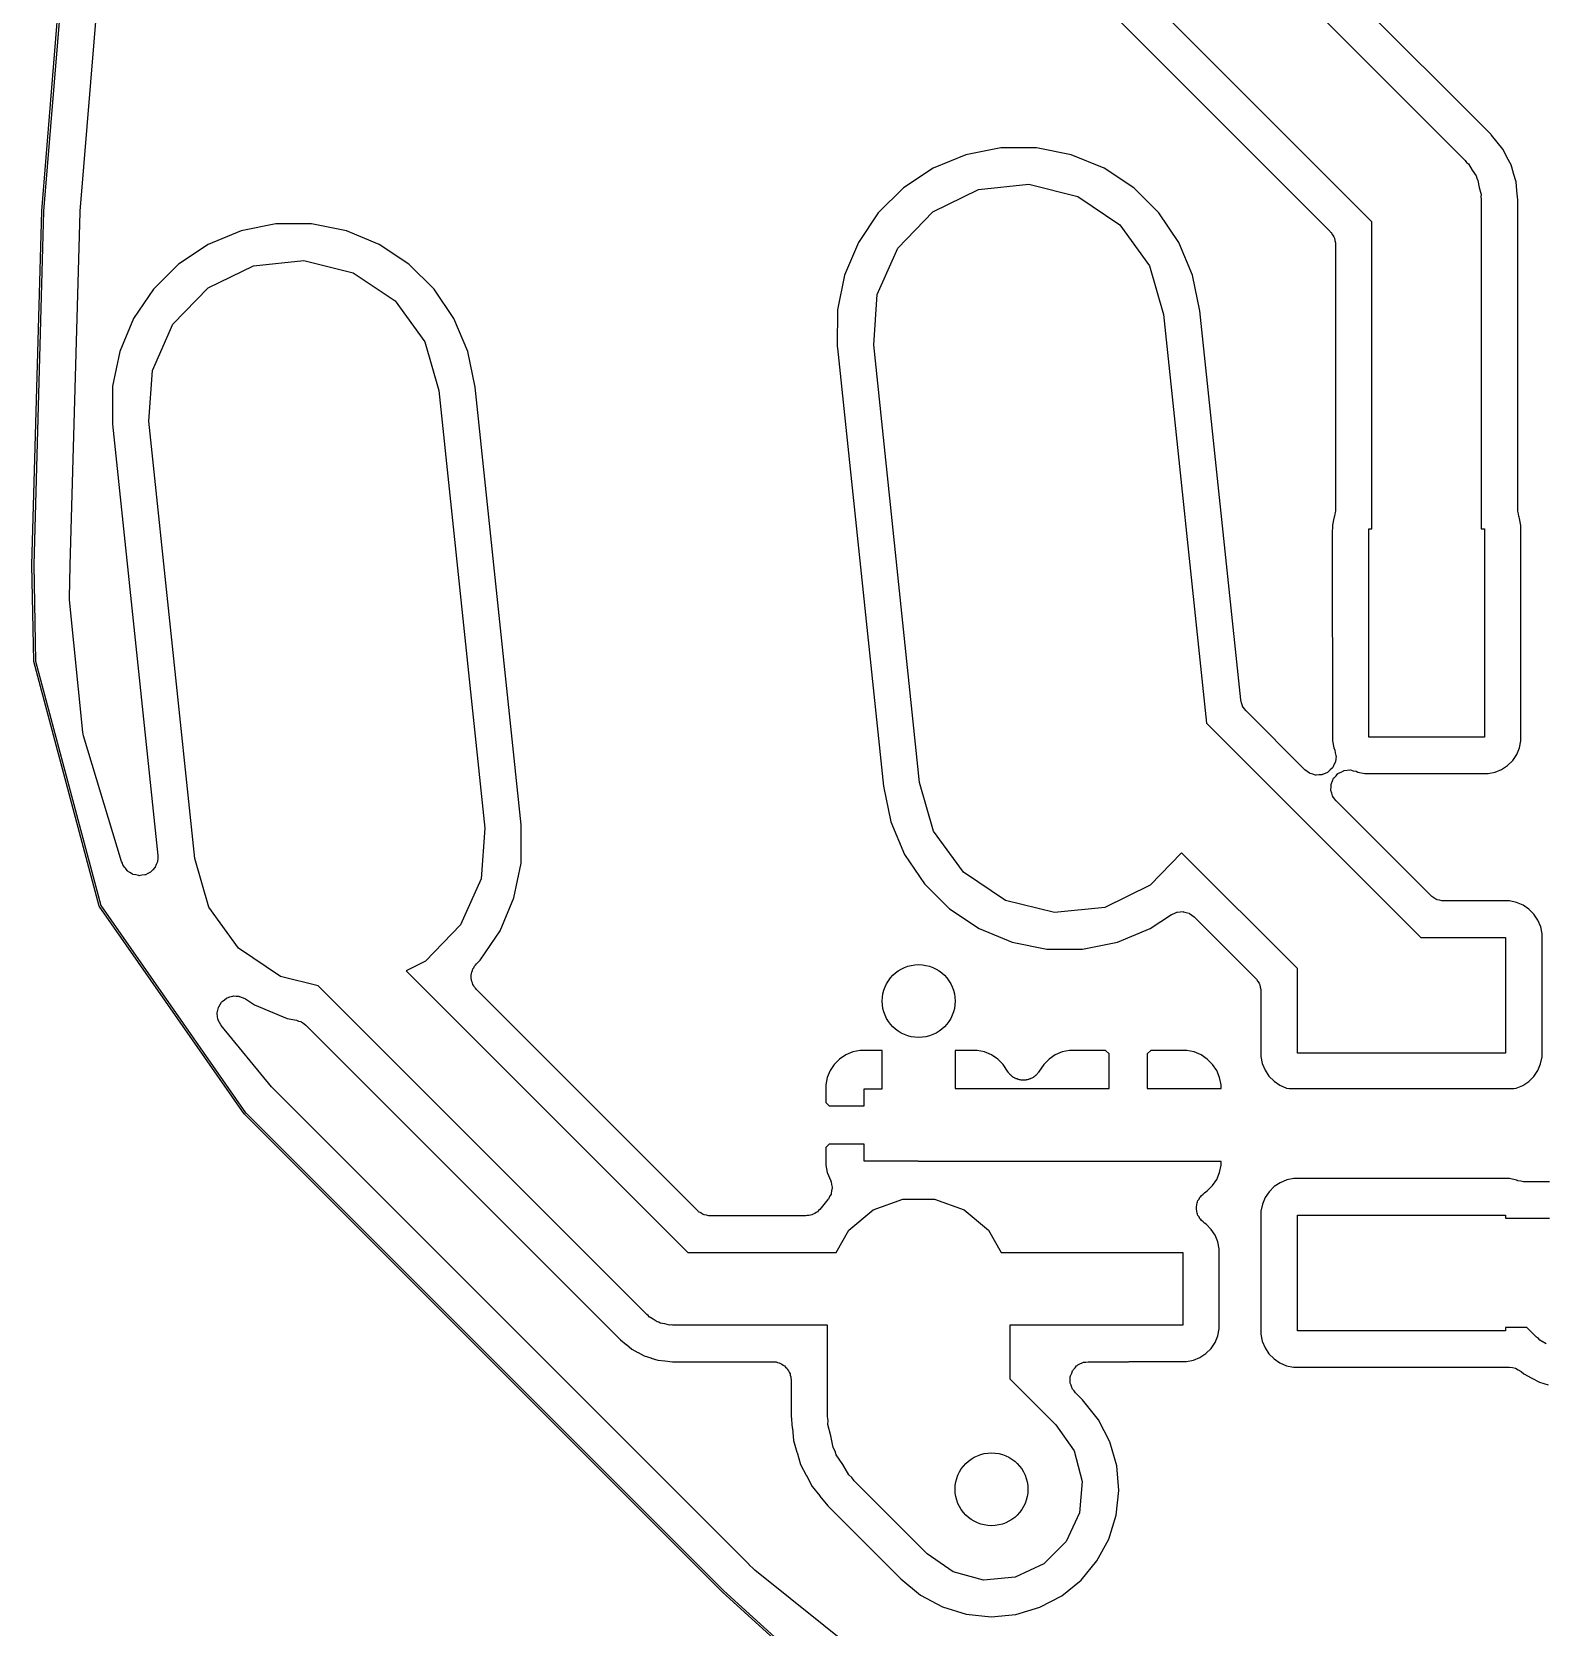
# Model space of a CAD drawing. Extents: x 69.6 to 139.6, y -158 to -61.
# Drawn here: x 69.58 to 77.88, y -100.11 to -91.35 of the extents above; entities that cross this region are included whole.
import ezdxf

# ---------------------------------------------------------------- set-up
doc = ezdxf.new("R2010")
doc.units = 0
doc.header["$MEASUREMENT"] = 0
doc.layers.add('BLACK', color=7, linetype='CONTINUOUS')

msp = doc.modelspace()

# ---------------------------------------------------------------- linework, layer by layer
at = {"layer": 'Black'}
for p, q in [((77.5913, -91.9142), (73.5593, -87.8822)), ((73.33, -87.9357), (77.4501, -92.0559)), ((76.938, -92.3923), (72.8179, -88.2721)), ((72.6766, -88.4137), (76.7087, -92.4458)), ((69.6371, -92.3332), (69.8107, -90.2281)), ((69.8206, -90.229), (69.6471, -92.3339)), ((69.8477, -92.3348), (70.018, -90.2628)), ((77.5925, -91.9154), (77.5913, -91.9142)), ((77.5926, -91.9155), (77.5925, -91.9154)), ((77.5925, -91.9154), (77.5925, -91.9154)), ((77.5933, -91.9162), (77.5926, -91.9155)), ((77.6246, -91.9554), (77.5933, -91.9162)), ((74.7095, -92.0243), (74.5292, -92.0986)), ((74.9009, -91.9864), (74.7095, -92.0243)), ((75.096, -91.9864), (74.9009, -91.9864)), ((75.2873, -92.0243), (75.096, -91.9864)), ((75.4677, -92.0987), (75.2873, -92.0243)), ((77.625, -91.9558), (77.6246, -91.9554)), ((77.6252, -91.9562), (77.625, -91.9558)), ((77.6557, -91.9936), (77.6252, -91.9562)), ((77.6779, -92.0364), (77.6557, -91.9936)), ((74.5292, -92.0986), (74.3667, -92.2066)), ((75.6302, -92.2066), (75.4677, -92.0987)), ((77.4501, -92.0559), (77.4577, -92.0667)), ((77.4577, -92.0667), (77.4678, -92.0752)), ((77.4678, -92.0752), (77.4874, -92.1091)), ((77.4874, -92.1091), (77.5099, -92.1412)), ((77.6782, -92.0368), (77.6779, -92.0364)), ((77.6784, -92.0373), (77.6782, -92.0368)), ((77.7011, -92.08), (77.6784, -92.0373)), ((77.7145, -92.1263), (77.7011, -92.08)), ((74.7783, -92.2156), (75.0546, -92.1866)), ((75.0546, -92.1866), (75.3242, -92.2538)), ((77.5099, -92.1412), (77.5133, -92.154)), ((77.5133, -92.154), (77.5199, -92.1654)), ((77.5199, -92.1654), (77.5267, -92.204)), ((77.7147, -92.1267), (77.7145, -92.1263)), ((77.7148, -92.1273), (77.7147, -92.1267)), ((77.7288, -92.1735), (77.7148, -92.1273)), ((77.733, -92.2215), (77.7288, -92.1735)), ((74.3667, -92.2066), (74.2283, -92.3441)), ((74.5286, -92.3374), (74.7783, -92.2156)), ((75.3242, -92.2538), (75.5545, -92.4092)), ((75.7686, -92.3441), (75.6302, -92.2066)), ((77.5267, -92.204), (77.5369, -92.2419)), ((77.5369, -92.2419), (77.5357, -92.255)), ((77.5357, -92.255), (77.538, -92.268)), ((77.538, -92.268), (77.538, -94.0785)), ((77.7331, -92.2221), (77.733, -92.2215)), ((77.7331, -92.2226), (77.7331, -92.2221)), ((77.738, -92.2729), (77.7331, -92.2226)), ((77.738, -93.9766), (77.738, -92.2729)), ((69.5833, -94.2747), (69.6371, -92.3335)), ((69.6471, -92.3339), (69.5933, -94.2748)), ((69.6371, -92.3333), (69.6371, -92.3332)), ((69.6371, -92.3335), (69.6371, -92.3333)), ((69.7932, -94.2779), (69.8474, -92.3402)), ((69.8474, -92.3402), (69.8479, -92.3375)), ((69.8479, -92.3375), (69.8477, -92.3348)), ((74.2283, -92.3441), (74.1192, -92.5058)), ((74.3356, -92.5373), (74.5286, -92.3374)), ((75.8777, -92.5058), (75.7686, -92.3441)), ((70.7314, -92.4424), (70.5511, -92.5168)), ((70.9228, -92.4045), (70.7314, -92.4424)), ((71.1179, -92.4045), (70.9228, -92.4045)), ((71.3092, -92.4424), (71.1179, -92.4045)), ((71.4896, -92.5168), (71.3092, -92.4424)), ((75.5545, -92.4092), (75.7178, -92.6339)), ((76.7087, -92.4458), (76.7112, -92.4494)), ((76.7112, -92.4494), (76.7146, -92.4522)), ((76.7146, -92.4522), (76.7211, -92.4636)), ((76.7211, -92.4636), (76.7286, -92.4743)), ((76.938, -94.0785), (76.938, -92.3923)), ((70.5511, -92.5168), (70.3886, -92.6247)), ((71.6521, -92.6247), (71.4896, -92.5168)), ((74.1192, -92.5058), (74.0436, -92.6856)), ((74.2226, -92.7911), (74.3356, -92.5373)), ((75.9533, -92.6856), (75.8777, -92.5058)), ((76.7286, -92.4743), (76.7298, -92.4785)), ((76.7298, -92.4785), (76.732, -92.4823)), ((76.732, -92.4823), (76.7342, -92.4952)), ((76.7342, -92.4952), (76.7376, -92.5078)), ((76.7376, -92.5078), (76.7372, -92.5122)), ((76.7372, -92.5122), (76.738, -92.5165)), ((76.738, -92.5165), (76.738, -93.9763)), ((70.3886, -92.6247), (70.2502, -92.7622)), ((70.5505, -92.7555), (70.8002, -92.6337)), ((70.8002, -92.6337), (71.0765, -92.6047)), ((71.0765, -92.6047), (71.3461, -92.6719)), ((71.7905, -92.7622), (71.6521, -92.6247)), ((75.7178, -92.6339), (75.7944, -92.901)), ((71.3461, -92.6719), (71.5764, -92.8273)), ((74.0436, -92.6856), (74.0044, -92.8767)), ((75.9935, -92.8815), (75.9533, -92.6856)), ((70.2502, -92.7622), (70.1411, -92.9239)), ((70.3575, -92.9554), (70.5505, -92.7555)), ((71.8996, -92.9239), (71.7905, -92.7622)), ((74.2032, -93.0683), (74.2226, -92.7911)), ((71.5764, -92.8273), (71.7397, -93.0521)), ((74.0044, -92.8767), (74.003, -93.0763)), ((75.7944, -92.901), (76.0301, -95.1439)), ((76.2179, -95.0173), (75.9935, -92.8815)), ((70.1411, -92.9239), (70.0655, -93.1037)), ((70.2445, -93.2092), (70.3575, -92.9554)), ((71.9752, -93.1037), (71.8996, -92.9239)), ((71.7397, -93.0521), (71.8163, -93.3191)), ((74.003, -93.0763), (74.004, -93.0861)), ((74.4556, -95.4703), (74.2032, -93.0683)), ((70.0655, -93.1037), (70.0263, -93.2948)), ((72.0154, -93.2996), (71.9752, -93.1037)), ((74.004, -93.0861), (74.2566, -95.4898)), ((70.2251, -93.4864), (70.2445, -93.2092)), ((70.0263, -93.2948), (70.0249, -93.4944)), ((71.8163, -93.3191), (72.0688, -95.7212)), ((72.268, -95.7033), (72.0154, -93.2996)), ((70.0249, -93.4944), (70.0259, -93.5043)), ((70.0259, -93.5043), (70.2747, -95.8714)), ((70.4776, -95.8884), (70.2251, -93.4864)), ((76.7285, -94.0191), (76.7206, -94.0575)), ((76.7302, -94.0151), (76.7285, -94.0191)), ((76.7307, -94.0127), (76.7302, -94.0151)), ((76.732, -94.0105), (76.7307, -94.0127)), ((76.7346, -93.9958), (76.732, -94.0105)), ((76.7379, -93.9812), (76.7346, -93.9958)), ((76.738, -93.9763), (76.7376, -93.9788)), ((76.7376, -93.9788), (76.7379, -93.9812)), ((77.7384, -93.9787), (77.738, -93.9766)), ((77.7381, -93.9808), (77.7384, -93.9787)), ((77.7414, -93.9957), (77.7381, -93.9808)), ((77.744, -94.0108), (77.7414, -93.9957)), ((77.7451, -94.0126), (77.744, -94.0108)), ((77.7455, -94.0147), (77.7451, -94.0126)), ((77.7479, -94.0204), (77.7455, -94.0147)), ((77.7555, -94.0589), (77.7479, -94.0204)), ((76.7206, -94.0575), (76.7203, -94.1062)), ((76.7203, -94.1062), (76.7205, -95.2411)), ((76.9205, -95.2215), (76.9205, -94.0785)), ((76.9205, -94.0785), (76.938, -94.0785)), ((77.538, -94.0785), (77.5555, -94.0785)), ((77.5555, -94.0785), (77.5555, -95.2215)), ((77.7557, -95.1938), (77.7555, -94.0589)), ((69.5833, -94.2748), (69.5833, -94.2747)), ((69.5833, -94.2749), (69.5833, -94.2748)), ((69.5937, -94.805), (69.5833, -94.2749)), ((69.5933, -94.2748), (69.6037, -94.8042)), ((69.7893, -94.4562), (69.7933, -94.2795)), ((69.7934, -94.279), (69.7932, -94.2779)), ((69.7933, -94.2795), (69.7934, -94.279)), ((69.7902, -94.4623), (69.7893, -94.4562)), ((69.7898, -94.4684), (69.7902, -94.4623)), ((69.8623, -95.1948), (69.7898, -94.4684)), ((69.5938, -94.8056), (69.5937, -94.805)), ((69.5939, -94.8062), (69.5938, -94.8056)), ((69.9518, -96.1485), (69.5939, -94.8062)), ((69.6037, -94.8042), (69.9613, -96.145)), ((76.2225, -95.0332), (76.2179, -95.0173)), ((76.2268, -95.0491), (76.2225, -95.0332)), ((76.2273, -95.0499), (76.2268, -95.0491)), ((76.2275, -95.0507), (76.2273, -95.0499)), ((76.2372, -95.064), (76.2275, -95.0507)), ((76.2467, -95.0776), (76.2372, -95.064)), ((76.5702, -95.401), (76.2467, -95.0776)), ((76.0301, -95.1439), (77.2068, -96.3205)), ((69.8649, -95.2042), (69.8623, -95.1948)), ((69.8661, -95.2139), (69.8649, -95.2042)), ((70.0756, -95.9036), (69.8661, -95.2139)), ((76.7205, -95.2411), (76.7281, -95.2796)), ((77.5555, -95.2215), (76.9205, -95.2215)), ((77.7475, -95.2809), (77.7554, -95.2425)), ((77.7554, -95.2425), (77.7557, -95.1938)), ((76.7281, -95.2796), (76.7333, -95.2922)), ((76.7333, -95.2922), (76.7366, -95.307)), ((76.7366, -95.307), (76.7405, -95.3216)), ((76.7388, -95.3411), (76.7375, -95.3562)), ((76.7408, -95.3261), (76.7388, -95.3411)), ((76.7405, -95.3216), (76.7403, -95.3239)), ((76.7403, -95.3239), (76.7408, -95.3261)), ((77.6825, -95.3772), (77.7104, -95.3496)), ((77.7104, -95.3496), (77.7323, -95.3171)), ((77.7323, -95.3171), (77.7475, -95.2809)), ((76.5825, -95.4097), (76.5702, -95.401)), ((76.5945, -95.419), (76.5825, -95.4097)), ((76.5967, -95.4196), (76.5945, -95.419)), ((76.5986, -95.421), (76.5967, -95.4196)), ((76.6132, -95.4249), (76.5986, -95.421)), ((76.6276, -95.4295), (76.6132, -95.4249)), ((76.6299, -95.4294), (76.6276, -95.4295)), ((76.6321, -95.43), (76.6299, -95.4294)), ((76.6472, -95.4286), (76.6321, -95.43)), ((76.6623, -95.428), (76.6472, -95.4286)), ((76.6645, -95.4271), (76.6623, -95.428)), ((76.6667, -95.4269), (76.6645, -95.4271)), ((76.6805, -95.4205), (76.6667, -95.4269)), ((76.6944, -95.4148), (76.6805, -95.4205)), ((76.6961, -95.4132), (76.6944, -95.4148)), ((76.6982, -95.4122), (76.6961, -95.4132)), ((76.7089, -95.4015), (76.6982, -95.4122)), ((76.7201, -95.3913), (76.7089, -95.4015)), ((76.7212, -95.3893), (76.7201, -95.3913)), ((76.7228, -95.3877), (76.7212, -95.3893)), ((76.7292, -95.374), (76.7228, -95.3877)), ((76.7362, -95.3606), (76.7292, -95.374)), ((76.7298, -95.4439), (76.7408, -95.4329)), ((76.7365, -95.3583), (76.7362, -95.3606)), ((76.7375, -95.3562), (76.7365, -95.3583)), ((76.7408, -95.4329), (76.7513, -95.4216)), ((76.7513, -95.4216), (76.753, -95.4207)), ((76.753, -95.4207), (76.7544, -95.4193)), ((76.7544, -95.4193), (76.7684, -95.4128)), ((76.7684, -95.4128), (76.7822, -95.4057)), ((76.7822, -95.4057), (76.7841, -95.4055)), ((76.7841, -95.4055), (76.7859, -95.4046)), ((76.7859, -95.4046), (76.8013, -95.4033)), ((76.8013, -95.4033), (76.8166, -95.4013)), ((76.8166, -95.4013), (76.8185, -95.4018)), ((76.8185, -95.4018), (76.8205, -95.4016)), ((76.8205, -95.4016), (76.8354, -95.4056)), ((76.8354, -95.4056), (76.8505, -95.409)), ((76.8505, -95.409), (76.8611, -95.4135)), ((76.8611, -95.4135), (76.8995, -95.4214)), ((76.8995, -95.4214), (76.9482, -95.4217)), ((76.9482, -95.4217), (77.5751, -95.4215)), ((77.5751, -95.4215), (77.6136, -95.4139)), ((77.6136, -95.4139), (77.6498, -95.3989)), ((77.6498, -95.3989), (77.6825, -95.3772)), ((74.2566, -95.4898), (74.2968, -95.6857)), ((74.5322, -95.7374), (74.4556, -95.4703)), ((76.7121, -95.5099), (76.7135, -95.4945)), ((76.7126, -95.5118), (76.7121, -95.5099)), ((76.7125, -95.5138), (76.7126, -95.5118)), ((76.7171, -95.5286), (76.7125, -95.5138)), ((76.7135, -95.4945), (76.7142, -95.4791)), ((76.7142, -95.4791), (76.715, -95.4773)), ((76.715, -95.4773), (76.7152, -95.4753)), ((76.7152, -95.4753), (76.7217, -95.4613)), ((76.7211, -95.5435), (76.7171, -95.5286)), ((76.7217, -95.4613), (76.7277, -95.4471)), ((76.7277, -95.4471), (76.729, -95.4456)), ((76.729, -95.4456), (76.7298, -95.4439)), ((76.7222, -95.5451), (76.7211, -95.5435)), ((76.7228, -95.5469), (76.7222, -95.5451)), ((76.7322, -95.5593), (76.7228, -95.5469)), ((76.741, -95.5719), (76.7322, -95.5593)), ((77.2602, -96.0911), (76.741, -95.5719)), ((72.269, -95.7131), (72.268, -95.7033)), ((74.2968, -95.6857), (74.3724, -95.8656)), ((72.0688, -95.7212), (72.0494, -95.9983)), ((72.2676, -95.9128), (72.269, -95.7131)), ((74.6955, -95.9622), (74.5322, -95.7374)), ((70.2747, -95.8714), (70.2736, -95.8869)), ((74.3724, -95.8656), (74.4815, -96.0273)), ((75.8935, -95.8558), (75.7215, -96.0339)), ((76.5285, -96.4908), (75.8935, -95.8558)), ((70.0801, -95.9124), (70.0756, -95.9036)), ((70.0831, -95.9217), (70.0801, -95.9124)), ((70.087, -95.929), (70.0831, -95.9217)), ((70.0912, -95.9343), (70.087, -95.929)), ((70.0914, -95.9346), (70.0912, -95.9343)), ((70.0917, -95.9349), (70.0914, -95.9346)), ((70.0966, -95.9412), (70.0917, -95.9349)), ((70.1057, -95.9538), (70.0966, -95.9412)), ((70.1073, -95.9548), (70.1057, -95.9538)), ((70.1084, -95.9563), (70.1073, -95.9548)), ((70.1216, -95.9645), (70.1084, -95.9563)), ((70.1345, -95.9732), (70.1216, -95.9645)), ((70.234, -95.9628), (70.22, -95.9696)), ((70.2353, -95.9614), (70.234, -95.9628)), ((70.2369, -95.9605), (70.2353, -95.9614)), ((70.2473, -95.9489), (70.2369, -95.9605)), ((70.2581, -95.9378), (70.2473, -95.9489)), ((70.2589, -95.9361), (70.2581, -95.9378)), ((70.2601, -95.9347), (70.2589, -95.9361)), ((70.2659, -95.9202), (70.2601, -95.9347)), ((70.2722, -95.906), (70.2659, -95.9202)), ((70.2724, -95.9042), (70.2722, -95.906)), ((70.2731, -95.9025), (70.2724, -95.9042)), ((70.2736, -95.8869), (70.2731, -95.9025)), ((70.5541, -96.1555), (70.4776, -95.8884)), ((72.2284, -96.1038), (72.2676, -95.9128)), ((74.9259, -96.1175), (74.6955, -95.9622)), ((70.1363, -95.9737), (70.1345, -95.9732)), ((70.1379, -95.9746), (70.1363, -95.9737)), ((70.1532, -95.9778), (70.1379, -95.9746)), ((70.1682, -95.9816), (70.1532, -95.9778)), ((70.1701, -95.9814), (70.1682, -95.9816)), ((70.1719, -95.9818), (70.1701, -95.9814)), ((70.1873, -95.9796), (70.1719, -95.9818)), ((70.2028, -95.978), (70.1873, -95.9796)), ((70.2044, -95.9772), (70.2028, -95.978)), ((70.2063, -95.9769), (70.2044, -95.9772)), ((70.22, -95.9696), (70.2063, -95.9769)), ((72.0494, -95.9983), (71.9364, -96.2522)), ((74.4815, -96.0273), (74.6199, -96.1647)), ((75.7215, -96.0339), (75.4718, -96.1557)), ((72.1528, -96.2837), (72.2284, -96.1038)), ((75.1955, -96.1847), (74.9259, -96.1175)), ((77.2638, -96.0936), (77.2602, -96.0911)), ((77.2666, -96.097), (77.2638, -96.0936)), ((77.2779, -96.1035), (77.2666, -96.097)), ((77.2886, -96.111), (77.2779, -96.1035)), ((77.2929, -96.1121), (77.2886, -96.111)), ((77.2967, -96.1143), (77.2929, -96.1121)), ((77.3095, -96.1166), (77.2967, -96.1143)), ((77.3222, -96.12), (77.3095, -96.1166)), ((77.3265, -96.1196), (77.3222, -96.12)), ((77.3309, -96.1203), (77.3265, -96.1196)), ((77.6438, -96.1203), (77.3309, -96.1203)), ((77.6925, -96.1206), (77.6438, -96.1203)), ((77.7309, -96.1285), (77.6925, -96.1206)), ((77.7671, -96.1437), (77.7309, -96.1285)), ((69.9526, -96.15), (69.9518, -96.1485)), ((70.748, -97.289), (69.9526, -96.15)), ((69.9613, -96.145), (70.7562, -97.2832)), ((70.7174, -96.3803), (70.5541, -96.1555)), ((74.6199, -96.1647), (74.7824, -96.2727)), ((75.4718, -96.1557), (75.1955, -96.1847)), ((75.7209, -96.2727), (75.837, -96.1955)), ((75.837, -96.1955), (75.8518, -96.1891)), ((75.8518, -96.1891), (75.8664, -96.1822)), ((75.8664, -96.1822), (75.8677, -96.1821)), ((75.8677, -96.1821), (75.8688, -96.1816)), ((75.8688, -96.1816), (75.8849, -96.1806)), ((75.8849, -96.1806), (75.901, -96.1792)), ((75.901, -96.1792), (75.9022, -96.1795)), ((75.9022, -96.1795), (75.9035, -96.1795)), ((75.9035, -96.1795), (75.919, -96.184)), ((75.919, -96.184), (75.9346, -96.1882)), ((75.9346, -96.1882), (75.9356, -96.1889)), ((75.9356, -96.1889), (75.9368, -96.1893)), ((75.9368, -96.1893), (75.9498, -96.1988)), ((75.9498, -96.1988), (75.963, -96.2081)), ((75.963, -96.2081), (76.2991, -96.5442)), ((77.7996, -96.1656), (77.7671, -96.1437)), ((77.8272, -96.1935), (77.7996, -96.1656)), ((77.8489, -96.2262), (77.8272, -96.1935)), ((77.8639, -96.2624), (77.8489, -96.2262)), ((71.9364, -96.2522), (71.7434, -96.452)), ((72.0437, -96.4454), (72.1528, -96.2837)), ((74.7824, -96.2727), (74.9627, -96.347)), ((75.5405, -96.347), (75.7209, -96.2727)), ((77.8715, -96.3009), (77.8639, -96.2624)), ((77.8717, -96.9278), (77.8715, -96.3009)), ((70.9478, -96.5356), (70.7174, -96.3803)), ((74.9627, -96.347), (75.1541, -96.3849)), ((75.1541, -96.3849), (75.3492, -96.3849)), ((75.3492, -96.3849), (75.5405, -96.347)), ((77.2068, -96.3205), (77.6715, -96.3205)), ((77.6715, -96.3205), (77.6715, -96.9555)), ((71.7434, -96.452), (71.6368, -96.504)), ((72.0032, -96.494), (72.0082, -96.487)), ((72.0082, -96.487), (72.0118, -96.4793)), ((72.0118, -96.4793), (72.0181, -96.473)), ((72.0181, -96.473), (72.0233, -96.4657)), ((72.0233, -96.4657), (72.0437, -96.4454)), ((76.5285, -96.9555), (76.5285, -96.4908)), ((71.1543, -96.5871), (70.9478, -96.5356)), ((71.6368, -96.504), (73.1824, -98.0496)), ((71.9941, -96.5276), (71.9964, -96.5193)), ((71.9949, -96.5365), (71.9941, -96.5276)), ((71.9941, -96.5453), (71.9949, -96.5365)), ((71.9963, -96.5536), (71.9941, -96.5453)), ((71.997, -96.5622), (71.9963, -96.5536)), ((71.9964, -96.5193), (71.9971, -96.5107)), ((72.0008, -96.5703), (71.997, -96.5622)), ((71.9971, -96.5107), (72.0009, -96.5027)), ((72.0031, -96.5789), (72.0008, -96.5703)), ((72.0009, -96.5027), (72.0032, -96.494)), ((72.008, -96.5859), (72.0031, -96.5789)), ((76.2991, -96.5442), (76.3016, -96.5478)), ((76.3016, -96.5478), (76.305, -96.5506)), ((76.305, -96.5506), (76.3115, -96.5619)), ((76.3115, -96.5619), (76.319, -96.5726)), ((76.319, -96.5726), (76.3201, -96.5769)), ((76.3201, -96.5769), (76.3223, -96.5807)), ((76.3223, -96.5807), (76.3246, -96.5936)), ((70.6276, -96.6726), (70.6396, -96.6638)), ((70.6396, -96.6638), (70.6511, -96.6544)), ((70.6511, -96.6544), (70.6535, -96.6535)), ((70.6535, -96.6535), (70.6555, -96.652)), ((70.6555, -96.652), (70.6698, -96.6478)), ((70.6698, -96.6478), (70.6838, -96.6429)), ((70.6838, -96.6429), (70.6864, -96.6429)), ((70.6864, -96.6429), (70.6889, -96.6422)), ((70.6889, -96.6422), (70.7037, -96.6431)), ((70.7037, -96.6431), (70.7186, -96.6433)), ((70.7186, -96.6433), (70.721, -96.6442)), ((70.721, -96.6442), (70.7235, -96.6444)), ((70.7235, -96.6444), (70.7372, -96.6503)), ((70.7372, -96.6503), (70.7511, -96.6556)), ((70.7511, -96.6556), (70.753, -96.6573)), ((70.753, -96.6573), (70.7553, -96.6583)), ((70.7553, -96.6583), (70.8043, -96.6908)), ((72.9582, -98.391), (71.1543, -96.5871)), ((72.0116, -96.5937), (72.008, -96.5859)), ((72.0179, -96.6), (72.0116, -96.5937)), ((72.023, -96.6073), (72.0179, -96.6)), ((73.236, -97.8203), (72.023, -96.6073)), ((76.3246, -96.5936), (76.328, -96.6062)), ((76.328, -96.6062), (76.3276, -96.6106)), ((76.3276, -96.6106), (76.3284, -96.6149)), ((76.3284, -96.6149), (76.3285, -96.9751)), ((70.6, -96.7403), (70.6005, -96.7378)), ((70.6024, -96.755), (70.6, -96.7403)), ((70.6002, -96.7353), (70.6037, -96.7208)), ((70.6005, -96.7378), (70.6002, -96.7353)), ((70.6041, -96.7698), (70.6024, -96.755)), ((70.6037, -96.7208), (70.6065, -96.7062)), ((70.6065, -96.7062), (70.6078, -96.704)), ((70.6078, -96.704), (70.6084, -96.7015)), ((70.6084, -96.7015), (70.6166, -96.6892)), ((70.6166, -96.6892), (70.6242, -96.6764)), ((70.6242, -96.6764), (70.6262, -96.6747)), ((70.6262, -96.6747), (70.6276, -96.6726)), ((70.8043, -96.6908), (70.9846, -96.7651)), ((70.6052, -96.7721), (70.6041, -96.7698)), ((70.6056, -96.7746), (70.6052, -96.7721)), ((70.6129, -96.7876), (70.6056, -96.7746)), ((70.6195, -96.8009), (70.6129, -96.7876)), ((70.6214, -96.8027), (70.6195, -96.8009)), ((70.6226, -96.8049), (70.6214, -96.8027)), ((70.8981, -97.1415), (70.6226, -96.8049)), ((70.9846, -96.7651), (71.0356, -96.7752)), ((71.0356, -96.7752), (71.0469, -96.7796)), ((71.0469, -96.7796), (71.0585, -96.7827)), ((71.0585, -96.7827), (71.0629, -96.7858)), ((71.0629, -96.7858), (71.068, -96.7878)), ((71.068, -96.7878), (71.0771, -96.7957)), ((71.0771, -96.7957), (71.0869, -96.8026)), ((71.0869, -96.8026), (72.8133, -98.529)), ((77.8714, -96.9765), (77.8717, -96.9278)), ((73.9868, -97.0177), (73.964, -97.052)), ((74.0158, -96.9884), (73.9868, -97.0177)), ((74.0499, -96.9654), (74.0158, -96.9884)), ((74.0879, -96.9494), (74.0499, -96.9654)), ((74.1282, -96.9412), (74.0879, -96.9494)), ((74.1788, -96.9408), (74.1282, -96.9412)), ((74.25, -96.9409), (74.1788, -96.9408)), ((74.25, -97.151), (74.25, -96.9409)), ((74.7211, -96.9408), (74.65, -96.9409)), ((74.65, -96.9409), (74.65, -97.1504)), ((74.7718, -96.9412), (74.7211, -96.9408)), ((74.8121, -96.9494), (74.7718, -96.9412)), ((74.8501, -96.9654), (74.8121, -96.9494)), ((74.8842, -96.9884), (74.8501, -96.9654)), ((74.9132, -97.0177), (74.8842, -96.9884)), ((74.9415, -97.0601), (74.9132, -97.0177)), ((75.1367, -97.0177), (75.1085, -97.0601)), ((75.1658, -96.9884), (75.1367, -97.0177)), ((75.1999, -96.9654), (75.1658, -96.9884)), ((75.2379, -96.9494), (75.1999, -96.9654)), ((75.2782, -96.9412), (75.2379, -96.9494)), ((75.3289, -96.9408), (75.2782, -96.9412)), ((75.476, -96.941), (75.3289, -96.9408)), ((75.495, -96.96), (75.476, -96.941)), ((75.495, -97.1504), (75.495, -96.96)), ((75.724, -96.941), (75.705, -96.96)), ((75.705, -96.96), (75.705, -97.1504)), ((75.8711, -96.9408), (75.724, -96.941)), ((75.9218, -96.9412), (75.8711, -96.9408)), ((75.9621, -96.9494), (75.9218, -96.9412)), ((76.0001, -96.9654), (75.9621, -96.9494)), ((76.0342, -96.9884), (76.0001, -96.9654)), ((76.0632, -97.0177), (76.0342, -96.9884)), ((76.086, -97.052), (76.0632, -97.0177)), ((76.3285, -96.9751), (76.3361, -97.0136)), ((76.3361, -97.0136), (76.3511, -97.0498)), ((77.6715, -96.9555), (76.5285, -96.9555)), ((77.8483, -97.0511), (77.8635, -97.0149)), ((77.8635, -97.0149), (77.8714, -96.9765)), ((73.9483, -97.09), (73.9403, -97.1304)), ((73.964, -97.052), (73.9483, -97.09)), ((74.9437, -97.0625), (74.9415, -97.0601)), ((74.9457, -97.0664), (74.9437, -97.0625)), ((74.9489, -97.0692), (74.9457, -97.0664)), ((74.9512, -97.0728), (74.9489, -97.0692)), ((74.9555, -97.0762), (74.9512, -97.0728)), ((74.9563, -97.0772), (74.9555, -97.0762)), ((74.9602, -97.0798), (74.9563, -97.0772)), ((74.9654, -97.0853), (74.9602, -97.0798)), ((74.9677, -97.0864), (74.9654, -97.0853)), ((74.9714, -97.0898), (74.9677, -97.0864)), ((74.9753, -97.0914), (74.9714, -97.0898)), ((74.9787, -97.094), (74.9753, -97.0914)), ((74.9842, -97.0958), (74.9787, -97.094)), ((74.9852, -97.0964), (74.9842, -97.0958)), ((74.9899, -97.0976), (74.9852, -97.0964)), ((74.9906, -97.0978), (74.9899, -97.0976)), ((74.9965, -97.1007), (74.9906, -97.0978)), ((74.9984, -97.1009), (74.9965, -97.1007)), ((75.0035, -97.103), (74.9984, -97.1009)), ((75.0077, -97.1032), (75.0035, -97.103)), ((75.0118, -97.1045), (75.0077, -97.1032)), ((75.0176, -97.1043), (75.0118, -97.1045)), ((75.019, -97.1046), (75.0176, -97.1043)), ((75.0245, -97.104), (75.019, -97.1046)), ((75.025, -97.1039), (75.0245, -97.104)), ((75.0255, -97.104), (75.025, -97.1039)), ((75.031, -97.1046), (75.0255, -97.104)), ((75.0324, -97.1043), (75.031, -97.1046)), ((75.0382, -97.1045), (75.0324, -97.1043)), ((75.0423, -97.1032), (75.0382, -97.1045)), ((75.0465, -97.103), (75.0423, -97.1032)), ((75.0516, -97.1009), (75.0465, -97.103)), ((75.0535, -97.1007), (75.0516, -97.1009)), ((75.0594, -97.0978), (75.0535, -97.1007)), ((75.0601, -97.0976), (75.0594, -97.0978)), ((75.0648, -97.0964), (75.0601, -97.0976)), ((75.0658, -97.0958), (75.0648, -97.0964)), ((75.0713, -97.094), (75.0658, -97.0958)), ((75.0747, -97.0914), (75.0713, -97.094)), ((75.0786, -97.0898), (75.0747, -97.0914)), ((75.0823, -97.0864), (75.0786, -97.0898)), ((75.0846, -97.0853), (75.0823, -97.0864)), ((75.0898, -97.0798), (75.0846, -97.0853)), ((75.0937, -97.0772), (75.0898, -97.0798)), ((75.0945, -97.0762), (75.0937, -97.0772)), ((75.0988, -97.0728), (75.0945, -97.0762)), ((75.1011, -97.0692), (75.0988, -97.0728)), ((75.1042, -97.0664), (75.1011, -97.0692)), ((75.1063, -97.0625), (75.1042, -97.0664)), ((75.1085, -97.0601), (75.1063, -97.0625)), ((76.1017, -97.09), (76.086, -97.052)), ((76.1097, -97.1304), (76.1017, -97.09)), ((76.3511, -97.0498), (76.3728, -97.0825)), ((76.3728, -97.0825), (76.4004, -97.1104)), ((77.7985, -97.1112), (77.8264, -97.0836)), ((77.8264, -97.0836), (77.8483, -97.0511)), ((70.9019, -97.1447), (70.8981, -97.1415)), ((70.9048, -97.1488), (70.9019, -97.1447)), ((73.5195, -99.7635), (70.9048, -97.1488)), ((73.9403, -97.1304), (73.9403, -97.2265)), ((74.1503, -97.2454), (74.1503, -97.151)), ((74.1503, -97.151), (74.25, -97.151)), ((74.65, -97.1504), (75.495, -97.1504)), ((75.705, -97.1504), (76.1097, -97.1504)), ((76.1097, -97.1332), (76.1097, -97.1304)), ((76.1097, -97.1504), (76.1097, -97.1332)), ((76.4004, -97.1104), (76.4329, -97.1323)), ((76.4329, -97.1323), (76.4691, -97.1475)), ((76.4691, -97.1475), (76.4833, -97.1504)), ((76.4833, -97.1504), (77.7169, -97.1504)), ((77.7169, -97.1504), (77.7296, -97.1479)), ((77.7296, -97.1479), (77.7658, -97.1329)), ((77.7658, -97.1329), (77.7985, -97.1112)), ((73.9403, -97.2265), (73.9592, -97.2454)), ((73.9592, -97.2454), (74.1503, -97.2454)), ((70.7492, -97.2902), (70.748, -97.289)), ((70.7508, -97.2909), (70.7492, -97.2902)), ((70.751, -97.2916), (70.7508, -97.2909)), ((70.752, -97.293), (70.751, -97.2916)), ((73.3717, -99.9127), (70.752, -97.293)), ((70.7562, -97.2832), (70.7569, -97.2848)), ((70.7569, -97.2848), (70.7576, -97.2849)), ((70.7576, -97.2849), (70.759, -97.2859)), ((70.759, -97.2859), (73.3787, -99.9056)), ((73.9592, -97.4554), (73.9403, -97.4743)), ((74.1503, -97.4554), (73.9592, -97.4554)), ((74.1503, -97.5498), (74.1503, -97.4554)), ((73.9403, -97.4743), (73.9403, -97.5704)), ((73.9403, -97.5704), (73.9483, -97.6108)), ((73.9483, -97.6108), (73.9677, -97.6578)), ((74.4467, -97.5498), (74.1503, -97.5498)), ((74.45, -97.5504), (74.4467, -97.5498)), ((76.1097, -97.5504), (74.45, -97.5504)), ((76.086, -97.6489), (76.1017, -97.6108)), ((76.1017, -97.6108), (76.1097, -97.5704)), ((76.1097, -97.5704), (76.1097, -97.5504)), ((73.9677, -97.6578), (73.9681, -97.6599)), ((73.9681, -97.6599), (73.9692, -97.6618)), ((73.9692, -97.6618), (73.9718, -97.6768)), ((73.9725, -97.711), (73.9705, -97.7262)), ((73.9718, -97.6768), (73.9751, -97.6918)), ((73.9752, -97.696), (73.9725, -97.711)), ((73.9751, -97.6918), (73.9748, -97.6939)), ((73.9748, -97.6939), (73.9752, -97.696)), ((76.0183, -97.7231), (76.0342, -97.7124)), ((76.0342, -97.7124), (76.0632, -97.6832)), ((76.0632, -97.6832), (76.086, -97.6489)), ((76.3736, -97.7164), (76.3517, -97.7489)), ((76.4015, -97.6888), (76.3736, -97.7164)), ((76.4342, -97.6671), (76.4015, -97.6888)), ((76.4704, -97.6521), (76.4342, -97.6671)), ((76.5089, -97.6445), (76.4704, -97.6521)), ((77.6438, -97.6443), (76.5089, -97.6445)), ((77.6925, -97.6446), (77.6438, -97.6443)), ((77.7309, -97.6525), (77.6925, -97.6446)), ((77.7349, -97.6542), (77.7309, -97.6525)), ((77.7373, -97.6547), (77.7349, -97.6542)), ((77.7394, -97.656), (77.7373, -97.6547)), ((77.7542, -97.6586), (77.7394, -97.656)), ((77.7688, -97.6619), (77.7542, -97.6586)), ((77.7712, -97.6616), (77.7688, -97.6619)), ((77.7737, -97.662), (77.7712, -97.6616)), ((77.9117, -97.662), (77.7737, -97.662)), ((73.9518, -97.7602), (73.9068, -97.8139)), ((73.9529, -97.7584), (73.9518, -97.7602)), ((73.9544, -97.757), (73.9529, -97.7584)), ((73.9615, -97.7434), (73.9544, -97.757)), ((73.9692, -97.7302), (73.9615, -97.7434)), ((73.9695, -97.7281), (73.9692, -97.7302)), ((73.9705, -97.7262), (73.9695, -97.7281)), ((74.2, -97.8166), (74.3632, -97.7572)), ((74.3632, -97.7572), (74.5368, -97.7572)), ((74.5368, -97.7572), (74.7, -97.8166)), ((75.9745, -97.7991), (75.977, -97.7889)), ((75.9752, -97.806), (75.9745, -97.7991)), ((75.9745, -97.813), (75.9752, -97.806)), ((75.977, -97.7889), (75.9781, -97.7785)), ((75.9781, -97.7785), (75.9812, -97.7722)), ((75.9812, -97.7722), (75.9829, -97.7654)), ((75.9829, -97.7654), (75.9888, -97.7567)), ((75.9888, -97.7567), (75.9933, -97.7473)), ((75.9933, -97.7473), (75.9984, -97.7424)), ((75.9984, -97.7424), (76.0023, -97.7366)), ((76.0023, -97.7366), (76.0108, -97.7304)), ((76.0108, -97.7304), (76.0183, -97.7231)), ((76.3365, -97.7851), (76.3286, -97.8235)), ((76.3517, -97.7489), (76.3365, -97.7851)), ((73.2396, -97.8228), (73.236, -97.8203)), ((73.2424, -97.8262), (73.2396, -97.8228)), ((73.2537, -97.8327), (73.2424, -97.8262)), ((73.2644, -97.8402), (73.2537, -97.8327)), ((73.2687, -97.8413), (73.2644, -97.8402)), ((73.2725, -97.8435), (73.2687, -97.8413)), ((73.2854, -97.8458), (73.2725, -97.8435)), ((73.298, -97.8492), (73.2854, -97.8458)), ((73.3024, -97.8488), (73.298, -97.8492)), ((73.3067, -97.8496), (73.3024, -97.8488)), ((73.8302, -97.8496), (73.3067, -97.8496)), ((73.8388, -97.8481), (73.8302, -97.8496)), ((73.8476, -97.8481), (73.8388, -97.8481)), ((73.8558, -97.8451), (73.8476, -97.8481)), ((73.8644, -97.8435), (73.8558, -97.8451)), ((73.872, -97.8392), (73.8644, -97.8435)), ((73.8802, -97.8362), (73.872, -97.8392)), ((73.8869, -97.8306), (73.8802, -97.8362)), ((73.8945, -97.8262), (73.8869, -97.8306)), ((73.9001, -97.8195), (73.8945, -97.8262)), ((73.9068, -97.8139), (73.9001, -97.8195)), ((74.067, -97.9282), (74.2, -97.8166)), ((74.7, -97.8166), (74.833, -97.9282)), ((75.977, -97.8232), (75.9745, -97.813)), ((75.9781, -97.8336), (75.977, -97.8232)), ((75.9812, -97.8399), (75.9781, -97.8336)), ((75.9829, -97.8467), (75.9812, -97.8399)), ((75.9888, -97.8554), (75.9829, -97.8467)), ((75.9933, -97.8648), (75.9888, -97.8554)), ((75.9984, -97.8697), (75.9933, -97.8648)), ((76.0023, -97.8755), (75.9984, -97.8697)), ((76.0108, -97.8817), (76.0023, -97.8755)), ((76.0183, -97.8889), (76.0108, -97.8817)), ((76.0278, -97.8953), (76.0183, -97.8889)), ((76.3286, -97.8235), (76.3283, -97.8722)), ((76.3283, -97.8722), (76.3285, -98.4991)), ((76.5285, -98.4795), (76.5285, -97.8445)), ((76.5285, -97.8445), (77.6715, -97.8445)), ((77.6715, -97.8445), (77.6715, -97.862)), ((77.6715, -97.862), (77.912, -97.862)), ((73.9969, -98.0496), (74.067, -97.9282)), ((74.833, -97.9282), (74.9031, -98.0496)), ((76.0555, -97.9232), (76.0278, -97.8953)), ((76.0772, -97.9558), (76.0555, -97.9232)), ((76.0921, -97.9921), (76.0772, -97.9558)), ((73.1824, -98.0496), (73.9969, -98.0496)), ((74.9031, -98.0496), (75.6, -98.0496)), ((75.6, -98.0496), (75.6035, -98.0502)), ((75.6035, -98.0502), (75.8997, -98.0502)), ((75.8997, -98.0502), (75.8997, -98.449)), ((76.0997, -98.0306), (76.0921, -97.9921)), ((76.0999, -98.4213), (76.0997, -98.0306)), ((72.9654, -98.396), (72.9582, -98.391)), ((72.971, -98.4028), (72.9654, -98.396)), ((72.9937, -98.4159), (72.971, -98.4028)), ((73.0151, -98.4308), (72.9937, -98.4159)), ((73.0236, -98.4331), (73.0151, -98.4308)), ((73.0312, -98.4375), (73.0236, -98.4331)), ((73.0569, -98.4421), (73.0312, -98.4375)), ((73.0821, -98.4488), (73.0569, -98.4421)), ((73.0909, -98.4481), (73.0821, -98.4488)), ((73.0996, -98.4496), (73.0909, -98.4481)), ((73.95, -98.4496), (73.0996, -98.4496)), ((73.95, -98.95), (73.95, -98.4496)), ((75.6, -98.4496), (74.95, -98.4496)), ((74.95, -98.4496), (74.95, -98.7429)), ((75.6035, -98.449), (75.6, -98.4496)), ((75.8997, -98.449), (75.6035, -98.449)), ((76.0917, -98.5084), (76.0996, -98.47)), ((76.0996, -98.47), (76.0999, -98.4213)), ((76.3285, -98.4991), (76.3361, -98.5376)), ((77.6715, -98.4795), (76.5285, -98.4795)), ((77.7877, -98.462), (77.6715, -98.462)), ((77.6715, -98.462), (77.6715, -98.4795)), ((77.8404, -98.5146), (77.7877, -98.462)), ((72.8133, -98.529), (72.8452, -98.5552)), ((72.8452, -98.5552), (72.8455, -98.5556)), ((72.8455, -98.5556), (72.846, -98.5558)), ((72.846, -98.5558), (72.8755, -98.5806)), ((72.8755, -98.5806), (72.9094, -98.5988)), ((76.0267, -98.6047), (76.0546, -98.5771)), ((76.0546, -98.5771), (76.0765, -98.5446)), ((76.0765, -98.5446), (76.0917, -98.5084)), ((76.3361, -98.5376), (76.3511, -98.5738)), ((76.3511, -98.5738), (76.3728, -98.6065)), ((77.8512, -98.5222), (77.8404, -98.5146)), ((77.8597, -98.5323), (77.8512, -98.5222)), ((77.8936, -98.5519), (77.8597, -98.5323)), ((72.9094, -98.5988), (72.9098, -98.5991)), ((72.9098, -98.5991), (72.9103, -98.5993)), ((72.9103, -98.5993), (72.944, -98.6178)), ((72.944, -98.6178), (72.9808, -98.6291)), ((72.9808, -98.6291), (72.9813, -98.6293)), ((72.9813, -98.6293), (72.9818, -98.6294)), ((72.9818, -98.6294), (73.0185, -98.641)), ((73.0185, -98.641), (73.0568, -98.6449)), ((73.0568, -98.6449), (73.0573, -98.645)), ((73.0573, -98.645), (73.0578, -98.645)), ((73.0578, -98.645), (73.0986, -98.6496)), ((73.0986, -98.6496), (73.0986, -98.6496)), ((73.0986, -98.6496), (73.0999, -98.6496)), ((73.0999, -98.6496), (73.65, -98.6496)), ((73.65, -98.6496), (73.6586, -98.6511)), ((73.6586, -98.6511), (73.6674, -98.6511)), ((73.6674, -98.6511), (73.6756, -98.6541)), ((73.6756, -98.6541), (73.6842, -98.6556)), ((73.6842, -98.6556), (73.6918, -98.66)), ((73.6918, -98.66), (73.7, -98.663)), ((73.7, -98.663), (73.7067, -98.6686)), ((73.7067, -98.6686), (73.7143, -98.673)), ((73.7143, -98.673), (73.7199, -98.6797)), ((73.7199, -98.6797), (73.7266, -98.6853)), ((75.3083, -98.683), (75.3167, -98.673)), ((75.3167, -98.673), (75.3205, -98.6708)), ((75.3205, -98.6708), (75.3236, -98.6677)), ((75.3236, -98.6677), (75.3354, -98.6621)), ((75.3354, -98.6621), (75.3467, -98.6556)), ((75.3467, -98.6556), (75.3511, -98.6548)), ((75.3511, -98.6548), (75.3551, -98.653)), ((75.3551, -98.653), (75.3681, -98.6518)), ((75.3681, -98.6518), (75.3809, -98.6496)), ((75.3809, -98.6496), (75.5951, -98.6496)), ((75.5951, -98.6496), (75.5952, -98.6496)), ((75.5952, -98.6496), (75.5954, -98.6496)), ((75.5954, -98.6496), (75.6, -98.6496)), ((75.6, -98.6496), (75.6011, -98.6498)), ((75.6011, -98.6498), (75.605, -98.6491)), ((75.605, -98.6491), (75.9193, -98.649)), ((75.9193, -98.649), (75.9578, -98.6414)), ((75.9578, -98.6414), (75.9941, -98.6264)), ((75.9941, -98.6264), (76.0267, -98.6047)), ((76.3728, -98.6065), (76.4004, -98.6344)), ((76.4004, -98.6344), (76.4329, -98.6563)), ((76.4329, -98.6563), (76.4691, -98.6715)), ((76.4691, -98.6715), (76.5075, -98.6794)), ((76.5075, -98.6794), (76.5562, -98.6797)), ((76.5562, -98.6797), (77.692, -98.6795)), ((77.692, -98.6795), (77.692, -98.6795)), ((77.692, -98.6795), (77.692, -98.6795)), ((77.692, -98.6795), (77.7086, -98.6824)), ((77.7086, -98.6824), (77.7262, -98.6855)), ((73.7266, -98.6853), (73.731, -98.6929)), ((73.731, -98.6929), (73.7366, -98.6996)), ((73.7366, -98.6996), (73.7396, -98.7078)), ((73.7396, -98.7078), (73.744, -98.7154)), ((73.744, -98.7154), (73.7455, -98.724)), ((73.7455, -98.724), (73.7485, -98.7322)), ((73.7485, -98.7322), (73.7485, -98.741)), ((73.7485, -98.741), (73.75, -98.7496)), ((73.75, -98.7496), (73.75, -98.9451)), ((74.95, -98.7429), (75.2036, -98.9964)), ((75.2813, -98.7583), (75.2825, -98.7453)), ((75.2825, -98.7625), (75.2813, -98.7583)), ((75.2825, -98.7322), (75.284, -98.7281)), ((75.2825, -98.7453), (75.2825, -98.7322)), ((75.2825, -98.7669), (75.2825, -98.7625)), ((75.2869, -98.7792), (75.2825, -98.7669)), ((75.284, -98.7281), (75.2844, -98.7237)), ((75.2844, -98.7237), (75.2899, -98.7119)), ((75.2899, -98.7119), (75.2943, -98.6996)), ((75.2943, -98.6996), (75.2972, -98.6962)), ((75.2972, -98.6962), (75.299, -98.6922)), ((75.299, -98.6922), (75.3083, -98.683)), ((77.7262, -98.6855), (77.7262, -98.6855)), ((77.7262, -98.6855), (77.7262, -98.6855)), ((77.7262, -98.6855), (77.7407, -98.6939)), ((77.7407, -98.6939), (77.7563, -98.7029)), ((77.7563, -98.7029), (77.7563, -98.7029)), ((77.7563, -98.7029), (77.7563, -98.7029)), ((77.7563, -98.7029), (77.7723, -98.7164)), ((77.7723, -98.7164), (77.8149, -98.7392)), ((77.8149, -98.7392), (77.8153, -98.7395)), ((77.8153, -98.7395), (77.8158, -98.7397)), ((77.8158, -98.7397), (77.858, -98.7629)), ((77.858, -98.7629), (77.9042, -98.777)), ((75.2903, -98.7918), (75.2869, -98.7792)), ((75.2928, -98.7954), (75.2903, -98.7918)), ((75.2943, -98.7996), (75.2928, -98.7954)), ((75.3027, -98.8096), (75.2943, -98.7996)), ((75.3102, -98.8203), (75.3027, -98.8096)), ((75.3448, -98.8548), (75.3102, -98.8203)), ((75.3486, -98.8588), (75.3448, -98.8548)), ((73.75, -98.9451), (73.7567, -99.0137)), ((75.4367, -98.969), (75.3486, -98.8588)), ((73.7567, -99.0137), (73.7567, -99.0143)), ((73.7567, -99.0143), (73.7568, -99.0148)), ((73.7568, -99.0148), (73.7627, -99.0823)), ((73.9538, -98.9717), (73.95, -98.95)), ((73.9519, -98.9936), (73.9538, -98.9717)), ((73.9688, -99.0567), (73.9519, -98.9936)), ((75.2036, -98.9964), (75.3032, -99.1387)), ((75.4995, -99.0902), (75.4367, -98.969)), ((73.7627, -99.0823), (73.7823, -99.1472)), ((73.9802, -99.121), (73.9688, -99.0567)), ((75.5376, -99.2213), (75.4995, -99.0902)), ((73.7823, -99.1472), (73.7824, -99.1477)), ((73.7824, -99.1477), (73.7826, -99.1482)), ((73.7826, -99.1482), (73.8015, -99.2133)), ((73.9912, -99.1401), (73.9802, -99.121)), ((73.9968, -99.1613), (73.9912, -99.1401)), ((74.0343, -99.2148), (73.9968, -99.1613)), ((75.3032, -99.1387), (75.3481, -99.3064)), ((73.8015, -99.2133), (73.8334, -99.2732)), ((73.8334, -99.2732), (73.8335, -99.2737)), ((73.8335, -99.2737), (73.8338, -99.2741)), ((73.8338, -99.2741), (73.865, -99.3343)), ((74.067, -99.2714), (74.0343, -99.2148)), ((74.0838, -99.2855), (74.067, -99.2714)), ((74.0964, -99.3036), (74.0838, -99.2855)), ((75.5495, -99.3573), (75.5376, -99.2213)), ((73.865, -99.3343), (73.9079, -99.3868)), ((74.4964, -99.7036), (74.0964, -99.3036)), ((75.3481, -99.3064), (75.333, -99.4794)), ((75.5347, -99.493), (75.5495, -99.3573)), ((73.9079, -99.3868), (73.9081, -99.3872)), ((73.9081, -99.3872), (73.9085, -99.3876)), ((73.9085, -99.3876), (73.9513, -99.4412)), ((73.9513, -99.4412), (73.9534, -99.4434)), ((73.9534, -99.4434), (73.9535, -99.4435)), ((73.9535, -99.4435), (73.9537, -99.4436)), ((73.9537, -99.4436), (73.9552, -99.4452)), ((73.9552, -99.4452), (74.3516, -99.8415)), ((75.333, -99.4794), (75.2596, -99.6368)), ((75.4939, -99.6233), (75.5347, -99.493)), ((75.2596, -99.6368), (75.1368, -99.7596)), ((75.4286, -99.7432), (75.4939, -99.6233)), ((74.6387, -99.8032), (74.4964, -99.7036)), ((73.5198, -99.7637), (73.5195, -99.7635)), ((73.52, -99.764), (73.5198, -99.7637)), ((73.5431, -99.7868), (73.52, -99.764)), ((73.5473, -99.7898), (73.5431, -99.7868)), ((73.5508, -99.7937), (73.5473, -99.7898)), ((74.1241, -100.253), (73.5508, -99.7937)), ((74.8064, -99.8481), (74.6387, -99.8032)), ((75.1368, -99.7596), (74.9794, -99.833)), ((75.3412, -99.8481), (75.4286, -99.7432)), ((73.3787, -99.9056), (73.6623, -100.163)), ((74.3516, -99.8415), (74.4609, -99.9313)), ((74.9794, -99.833), (74.8064, -99.8481)), ((75.2351, -99.934), (75.3412, -99.8481)), ((73.3718, -99.9128), (73.3717, -99.9127)), ((73.3719, -99.9129), (73.3718, -99.9128)), ((73.656, -100.171), (73.3719, -99.9129)), ((74.4609, -99.9313), (74.5812, -99.9958)), ((74.5812, -99.9958), (74.7117, -100.036)), ((75.1143, -99.9977), (75.2351, -99.934)), ((74.7117, -100.036), (74.8476, -100.05)), ((74.8476, -100.05), (74.9835, -100.037)), ((74.9835, -100.037), (75.1143, -99.9977))]:
    msp.add_line(p, q, dxfattribs=at)
for centre in [(74.45, -96.67), (74.85, -99.35)]:
    msp.add_circle(centre, 0.2, dxfattribs=at)

doc.saveas('drawing.dxf')
